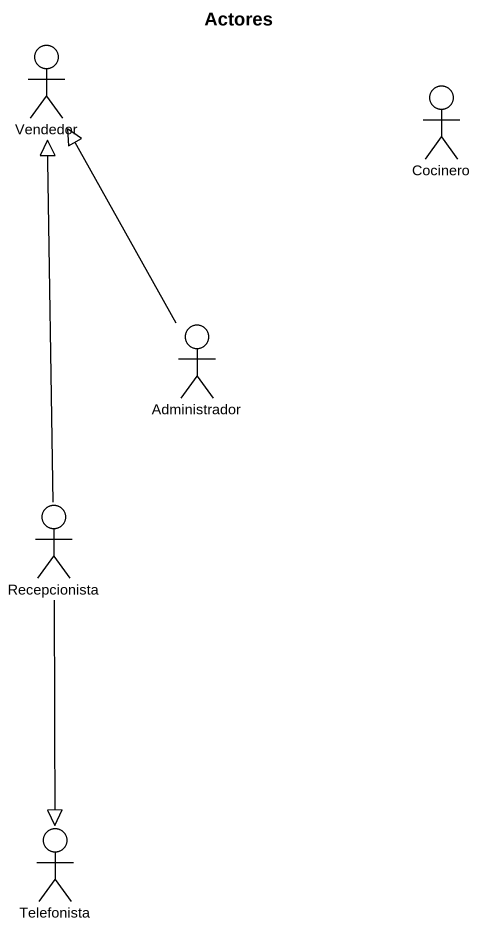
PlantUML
@startuml
title Actores
actor Vendedor
actor Cocinero
actor Administrador
actor Recepcionista
actor Telefonista
Administrador -up-|> Vendedor
Recepcionista -up-|> Vendedor
Recepcionista --|> Telefonista
@enduml
